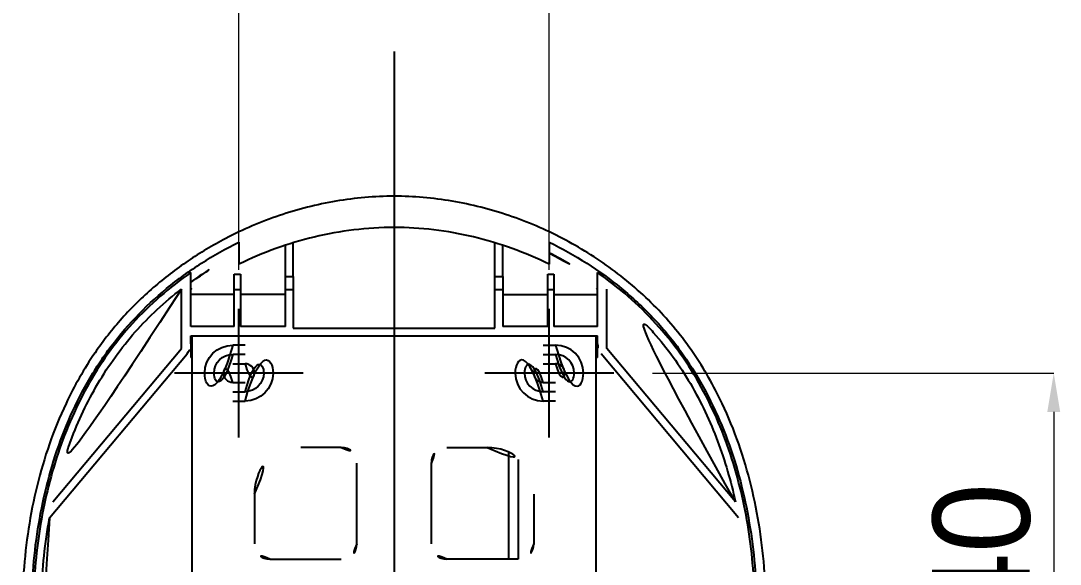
# Model space of a CAD drawing. Extents: x 16296660632 to 16296681399, y -37409619871 to -37409615168.
# Drawn here: x 16296681117 to 16296681224.1, y -37409615347 to -37409615291 of the extents above; entities that cross this region are included whole.
import ezdxf

# ---------------------------------------------------------------- set-up
doc = ezdxf.new("R2010")
doc.units = 0
doc.header["$LTSCALE"] = 10
doc.header["$MEASUREMENT"] = 0
doc.header["$PDMODE"] = 3
doc.header["$PDSIZE"] = -10
doc.layers.get('0').update_dxf_attribs({"linetype": 'CONTINUOUS'})
doc.layers.get('DEFPOINTS').update_dxf_attribs({"linetype": 'CONTINUOUS'})
doc.layers.add('1', color=7, linetype='CONTINUOUS')
doc.layers.add('2', color=2, linetype='CONTINUOUS')
doc.styles.add('Daelim Dimension', font='')
doc.styles.get('Daelim Dimension').set_extended_font_data('NanumGothic')
doc.dimstyles.new('DEFAULT', dxfattribs={"dimscale": 2, "dimtxt": 2, "dimasz": 2, "dimexe": 0, "dimexo": 2, "dimgap": 1, "dimtad": 1, "dimdec": 1, "dimzin": 9, "dimdsep": 46, "dimtxsty": 'Daelim Dimension', "dimcen": 0.5, "dimclrd": 252, "dimclre": 252, "dimclrt": 3, "dimadec": 1, "dimazin": 0, "dimtfac": 1, "dimtdec": 1, "dimtix": 1, "dimtmove": 0, "dimatfit": 3, "dimfxl": 1, "dimtolj": 1, "dimtzin": 1, "dimlwd": 9, "dimlwe": 9, "dimarcsym": 0})

# ---------------------------------------------------------------- blocks, each defined once
blk = doc.blocks.new('*D2')
at = {"color": 5, "lineweight": 9, "transparency": 16777216}
for p, q in [((16296681139.47188, -37409615316.644081), (16296681139.47188, -37409615278.724701)), ((16296681143.47188, -37409615278.724701), (16296681167.47188, -37409615278.724701)), ((16296681171.47188, -37409615316.644081), (16296681171.47188, -37409615278.724701))]:
    blk.add_line(p, q, dxfattribs=at)
at = {"color": 5, "transparency": 16777216}
for points in [[(16296681143.47188, -37409615278.058037), (16296681143.47188, -37409615279.391373), (16296681139.47188, -37409615278.724701)], [(16296681167.47188, -37409615278.058037), (16296681167.47188, -37409615279.391373), (16296681171.47188, -37409615278.724701)]]:
    blk.add_solid(points, dxfattribs=at)
at = {"layer": 'DEFPOINTS', "color": 0, "transparency": 16777216}
for p in [(16296681171.47188, -37409615278.724701), (16296681139.47188, -37409615320.644081), (16296681171.47188, -37409615320.644081)]:
    blk.add_point(p, dxfattribs=at)
at = {"color": 7, "transparency": 16777216, "insert": (16296681155.47188, -37409615271.316978), "char_height": 10, "attachment_point": 5, "style": 'Daelim Dimension'}
blk.add_mtext('\\A1;100', dxfattribs=at)
blk = doc.blocks.new('*D3')
at = {"color": 5, "lineweight": 9, "transparency": 16777216}
for p, q in [((16296681182.113041, -37409615327.28524), (16296681223.470421, -37409615327.28524)), ((16296681223.470421, -37409615331.28524), (16296681223.470421, -37409615368.085243)), ((16296681182.113041, -37409615372.085243), (16296681223.470421, -37409615372.085243))]:
    blk.add_line(p, q, dxfattribs=at)
at = {"color": 5, "transparency": 16777216}
for points in [[(16296681222.803749, -37409615331.28524), (16296681224.137079, -37409615331.28524), (16296681223.470421, -37409615327.28524)], [(16296681222.803749, -37409615368.085243), (16296681224.137079, -37409615368.085243), (16296681223.470421, -37409615372.085243)]]:
    blk.add_solid(points, dxfattribs=at)
at = {"layer": 'DEFPOINTS', "color": 0, "transparency": 16777216}
for p in [(16296681178.113041, -37409615327.28524), (16296681178.113041, -37409615372.085243), (16296681223.470421, -37409615372.085243)]:
    blk.add_point(p, dxfattribs=at)
at = {"color": 7, "transparency": 16777216, "insert": (16296681216.0627, -37409615349.685226), "char_height": 10, "attachment_point": 5, "rotation": 90, "style": 'Daelim Dimension'}
blk.add_mtext('\\A1;140', dxfattribs=at)

msp = doc.modelspace()

# ---------------------------------------------------------------- linework, layer by layer
at = {"layer": '1', "color": 7, "linetype": 'Continuous'}
for p, q in [((16296681139.47188, -37409615313.795212), (16296681139.47188, -37409615316.060081)), ((16296681144.271879, -37409615317.33857), (16296681144.271879, -37409615314.125847)), ((16296681145.07188, -37409615317.33857), (16296681145.07188, -37409615313.911301)), ((16296681165.87188, -37409615317.33857), (16296681165.87188, -37409615313.914284)), ((16296681166.671881, -37409615317.33857), (16296681166.671881, -37409615314.135773)), ((16296681171.47188, -37409615313.795174), (16296681171.47188, -37409615316.060043)), ((16296681134.511881, -37409615322.485237), (16296681134.511881, -37409615316.925484)), ((16296681138.99188, -37409615318.671913), (16296681138.99188, -37409615317.071907)), ((16296681138.99188, -37409615317.071907), (16296681139.63188, -37409615317.071907)), ((16296681139.63188, -37409615317.071907), (16296681139.63188, -37409615318.671913)), ((16296681144.271879, -37409615317.33857), (16296681145.07188, -37409615317.33857)), ((16296681144.271879, -37409615318.671913), (16296681144.271879, -37409615317.33857)), ((16296681145.07188, -37409615317.33857), (16296681145.07188, -37409615318.671913)), ((16296681165.87188, -37409615317.33857), (16296681166.671881, -37409615317.33857)), ((16296681165.87188, -37409615318.671913), (16296681165.87188, -37409615317.33857)), ((16296681166.671881, -37409615317.33857), (16296681166.671881, -37409615318.671913)), ((16296681171.31188, -37409615317.071907), (16296681171.95188, -37409615317.071907)), ((16296681171.31188, -37409615318.671913), (16296681171.31188, -37409615317.071907)), ((16296681171.95188, -37409615317.071907), (16296681171.95188, -37409615318.671913)), ((16296681176.431881, -37409615322.485237), (16296681176.431881, -37409615316.925583)), ((16296681133.55188, -37409615324.754059), (16296681133.55188, -37409615318.619148)), ((16296681134.595539, -37409615318.623589), (16296681134.511881, -37409615318.623589)), ((16296681138.99188, -37409615318.671913), (16296681139.63188, -37409615318.671913)), ((16296681138.99188, -37409615322.485237), (16296681138.99188, -37409615318.671913)), ((16296681139.63188, -37409615318.671913), (16296681139.63188, -37409615322.485237)), ((16296681144.271879, -37409615318.671913), (16296681145.07188, -37409615318.671913)), ((16296681144.271879, -37409615322.485237), (16296681144.271879, -37409615318.671913)), ((16296681145.07188, -37409615318.671913), (16296681145.07188, -37409615322.645241)), ((16296681165.87188, -37409615318.671913), (16296681166.671881, -37409615318.671913)), ((16296681165.87188, -37409615322.645241), (16296681165.87188, -37409615318.671913)), ((16296681166.671881, -37409615318.671913), (16296681166.671881, -37409615322.485237)), ((16296681171.31188, -37409615322.485237), (16296681171.31188, -37409615318.671913)), ((16296681171.31188, -37409615318.671913), (16296681171.95188, -37409615318.671913)), ((16296681171.95188, -37409615318.671913), (16296681171.95188, -37409615322.485237)), ((16296681176.348089, -37409615318.623589), (16296681176.431881, -37409615318.623589)), ((16296681177.39188, -37409615324.754059), (16296681177.39188, -37409615318.619263)), ((16296681138.99188, -37409615319.190697), (16296681134.511881, -37409615319.190697)), ((16296681144.271879, -37409615319.190697), (16296681139.63188, -37409615319.190697)), ((16296681166.671881, -37409615319.190697), (16296681171.31188, -37409615319.190697)), ((16296681171.95188, -37409615319.190697), (16296681176.431881, -37409615319.190697)), ((16296681138.99188, -37409615322.485237), (16296681134.511881, -37409615322.485237)), ((16296681144.271879, -37409615322.485237), (16296681139.63188, -37409615322.485237)), ((16296681145.07188, -37409615322.645241), (16296681165.87188, -37409615322.645241)), ((16296681171.31188, -37409615322.485237), (16296681166.671881, -37409615322.485237)), ((16296681176.431881, -37409615322.485237), (16296681171.95188, -37409615322.485237)), ((16296681134.511881, -37409615323.445236), (16296681176.431881, -37409615323.445236)), ((16296681134.511881, -37409615324.272202), (16296681134.511881, -37409615323.445236)), ((16296681134.671881, -37409615323.445236), (16296681176.271879, -37409615323.445236)), ((16296681134.671881, -37409615371.125237), (16296681134.671881, -37409615323.445236)), ((16296681176.271879, -37409615323.445236), (16296681176.271879, -37409615371.125237)), ((16296681176.431881, -37409615324.272202), (16296681176.431881, -37409615323.445236)), ((16296681119.959021, -37409615342.197983), (16296681134.13755, -37409615325.300667)), ((16296681120.28886, -37409615340.560318), (16296681133.55188, -37409615324.754059)), ((16296681134.511881, -37409615324.272202), (16296681134.511881, -37409615325.685226)), ((16296681134.511881, -37409615325.045227), (16296681134.672001, -37409615325.045227)), ((16296681134.5119, -37409615324.496246), (16296681134.671909, -37409615324.661873)), ((16296681140.111879, -37409615324.405243), (16296681138.831881, -37409615324.405243)), ((16296681170.831881, -37409615324.405243), (16296681172.111879, -37409615324.405243)), ((16296681176.27177, -37409615325.045227), (16296681176.431881, -37409615325.045227)), ((16296681176.431881, -37409615325.685226), (16296681176.431881, -37409615324.272202)), ((16296681190.98473, -37409615342.197968), (16296681176.80621, -37409615325.300667)), ((16296681190.654881, -37409615340.560287), (16296681177.39188, -37409615324.754059)), ((16296681134.672001, -37409615325.685226), (16296681134.511881, -37409615325.685226)), ((16296681140.111879, -37409615325.365227), (16296681138.831881, -37409615325.365227)), ((16296681138.831881, -37409615326.325233), (16296681140.111879, -37409615326.325233)), ((16296681170.831881, -37409615325.365227), (16296681172.111879, -37409615325.365227)), ((16296681170.831881, -37409615326.325233), (16296681172.111879, -37409615326.325233)), ((16296681176.431881, -37409615325.685226), (16296681176.27177, -37409615325.685226)), ((16296681138.831881, -37409615328.245239), (16296681140.111879, -37409615328.245239)), ((16296681170.831881, -37409615328.245239), (16296681172.111879, -37409615328.245239)), ((16296681138.831881, -37409615329.205238), (16296681140.111879, -37409615329.205238)), ((16296681172.111879, -37409615329.205238), (16296681170.831881, -37409615329.205238)), ((16296681138.831881, -37409615330.165237), (16296681140.111879, -37409615330.165237)), ((16296681172.111879, -37409615330.165237), (16296681170.831881, -37409615330.165237)), ((16296681150.031879, -37409615334.96524), (16296681145.87188, -37409615334.96524)), ((16296681160.91188, -37409615334.96524), (16296681165.07188, -37409615334.96524)), ((16296681167.31188, -37409615346.485207), (16296681167.31188, -37409615335.520073)), ((16296681151.63188, -37409615344.885239), (16296681151.63188, -37409615336.565239)), ((16296681159.31188, -37409615344.885239), (16296681159.31188, -37409615336.565239)), ((16296681168.271879, -37409615336.187592), (16296681168.271879, -37409615346.485207)), ((16296681141.07188, -37409615339.765244), (16296681141.07188, -37409615344.885239)), ((16296681169.87188, -37409615339.765244), (16296681169.87188, -37409615344.885239)), ((16296681142.671881, -37409615346.485237), (16296681150.031879, -37409615346.485237)), ((16296681168.271879, -37409615346.485237), (16296681160.91188, -37409615346.485237))]:
    msp.add_line(p, q, dxfattribs=at)
for centre, radius, start, end in [((16296681132.91188, -37409615324.272202), 1.6, 320.00015962, 0), ((16296681138.831881, -37409615327.28524), 2.88, 90, 270), ((16296681140.111879, -37409615327.28524), 2.88, 270, 90), ((16296681178.031879, -37409615324.272202), 1.6, 180, 219.99984038), ((16296681138.831881, -37409615327.28524), 1.92, 90, 270), ((16296681140.111879, -37409615327.28524), 1.92, 270, 90)]:
    msp.add_arc(centre, radius, start, end, dxfattribs=at)
at = {"layer": '1', "color": 7, "linetype": 'Continuous', "extrusion": (0, 0, -1)}
for centre, radius, start, end in [((-16296681170.831881, -37409615327.28524), 2.88, 270, 90), ((-16296681172.111879, -37409615327.28524), 2.88, 90, 270), ((-16296681170.831881, -37409615327.28524), 1.92, 270, 90), ((-16296681172.111879, -37409615327.28524), 1.92, 90, 270)]:
    msp.add_arc(centre, radius, start, end, dxfattribs=at)
at = {"layer": '1', "color": 7, "linetype": 'Continuous', "extrusion": (1.22461e-16, 0, -1)}
for centre, radius, start, end in [((-16296681138.831881, -37409615327.28524, 0.000002), 0.96, 270, 90), ((-16296681140.111879, -37409615327.28524, 0.000002), 0.96, 90, 270), ((-16296681170.831881, -37409615327.28524, 0.000002), 0.96, 270, 90), ((-16296681172.111879, -37409615327.28524, 0.000002), 0.96, 90, 270), ((-16296681145.87188, -37409615339.765244, 0.000002), 4.8, 0, 90), ((-16296681150.031879, -37409615336.565239, 0.000002), 1.6, 90, 180), ((-16296681160.91188, -37409615336.565239, 0.000002), 1.6, 0, 90), ((-16296681165.07188, -37409615339.765244, 0.000002), 4.8, 90, 180), ((-16296681150.031879, -37409615344.885239, 0.000002), 1.6, 180, 270), ((-16296681168.271879, -37409615344.885239, 0.000002), 1.6, 180, 270), ((-16296681142.671881, -37409615344.885239, 0.000002), 1.6, 270, 0), ((-16296681160.91188, -37409615344.885239, 0.000002), 1.6, 270, 0)]:
    msp.add_arc(centre, radius, start, end, dxfattribs=at)
at = {"layer": '1', "color": 7, "linetype": 'Continuous'}
for points, knots in [([(16296681188.91939, -37409615376.245239), (16296681191.081711, -37409615371.004738), (16296681193.63459, -37409615361.576561), (16296681194.053949, -37409615348.822777), (16296681192.54537, -37409615338.861473), (16296681189.920219, -37409615331.227226), (16296681186.44154, -37409615325.090736), (16296681182.607929, -37409615320.416557), (16296681178.033529, -37409615316.462318), (16296681172.90489, -37409615313.270714), (16296681167.35096, -37409615310.893852), (16296681161.492941, -37409615309.397476), (16296681155.472019, -37409615308.869072), (16296681149.449381, -37409615309.397667), (16296681143.593031, -37409615310.893784), (16296681138.501949, -37409615313.072487), (16296681134.18231, -37409615315.647774), (16296681130.59067, -37409615318.401619), (16296681127.35778, -37409615321.570717), (16296681124.254049, -37409615325.53022), (16296681121.02302, -37409615331.227188), (16296681118.3986, -37409615338.861954), (16296681116.889759, -37409615348.82254), (16296681117.309219, -37409615361.57663), (16296681119.862049, -37409615371.004723), (16296681122.02438, -37409615376.245239)], [0, 0, 0, 0, 0.0952137703, 0.1626781216, 0.213276385, 0.2638746485, 0.2976068242, 0.3313389998, 0.3650711755, 0.3988033511, 0.4325355268, 0.4662677024, 0.4999998781, 0.5337320537, 0.5674642293, 0.601196405, 0.6264955367, 0.6517946685, 0.6770938002, 0.7023929319, 0.7361251076, 0.7867233711, 0.8373216345, 0.9047859858, 1, 1, 1, 1]), ([(16296681171.47188, -37409615316.060043), (16296681168.967939, -37409615314.837898), (16296681166.362989, -37409615313.897041), (16296681160.942711, -37409615312.601227), (16296681158.213181, -37409615312.267616), (16296681152.71653, -37409615312.268707), (16296681149.921221, -37409615312.616692), (16296681144.5667, -37409615313.904251), (16296681141.976089, -37409615314.837753), (16296681139.47188, -37409615316.060081)], [0, 0, 0, 0, 0.25, 0.25, 0.5, 0.5, 0.75, 0.75, 1, 1, 1, 1]), ([(16296681122.869209, -37409615375.774063), (16296681120.6157, -37409615370.285713), (16296681119.13822, -37409615364.622948), (16296681118.14171, -37409615355.854683), (16296681118.01984, -37409615352.870033), (16296681118.23287, -37409615346.991707), (16296681118.560699, -37409615344.076813), (16296681119.72418, -37409615338.30265), (16296681120.568899, -37409615335.42643), (16296681122.25285, -37409615331.344978), (16296681122.884689, -37409615330.01693), (16296681124.30607, -37409615327.433342), (16296681125.1021, -37409615326.169746), (16296681127.72122, -37409615322.567284), (16296681129.74263, -37409615320.442543), (16296681133.154881, -37409615317.637772), (16296681134.36311, -37409615316.760757), (16296681136.86178, -37409615315.161713), (16296681138.148689, -37409615314.440613), (16296681139.47188, -37409615313.795212)], [0, 0, 0, 0, 0.25, 0.25, 0.375, 0.375, 0.5, 0.5, 0.625, 0.625, 0.6875, 0.6875, 0.75, 0.75, 0.875, 0.875, 0.9375, 0.9375, 1, 1, 1, 1]), ([(16296681171.47188, -37409615313.795174), (16296681174.12888, -37409615315.091072), (16296681176.608049, -37409615316.670418), (16296681180.04377, -37409615319.490501), (16296681181.13957, -37409615320.507568), (16296681183.16382, -37409615322.645042), (16296681184.09976, -37409615323.772888), (16296681186.684919, -37409615327.329193), (16296681188.121639, -37409615329.968071), (16296681190.370001, -37409615335.411034), (16296681191.199551, -37409615338.225853), (16296681192.373659, -37409615344.009109), (16296681192.708349, -37409615346.968758), (16296681192.92407, -37409615352.826241), (16296681192.808611, -37409615355.750877), (16296681192.15501, -37409615361.592377), (16296681191.61124, -37409615364.521332), (16296681190.133989, -37409615370.233177), (16296681189.200491, -37409615373.031883), (16296681188.07456, -37409615375.774063)], [0, 0, 0, 0, 0.125, 0.125, 0.1875, 0.1875, 0.25, 0.25, 0.375, 0.375, 0.5, 0.5, 0.625, 0.625, 0.75, 0.75, 0.875, 0.875, 1, 1, 1, 1]), ([(16296681171.48064, -37409615314.906227), (16296681171.56706, -37409615314.949783), (16296681171.653271, -37409615314.99366), (16296681173.369101, -37409615315.875366), (16296681174.93434, -37409615316.829323), (16296681176.431881, -37409615317.905273)], [0, 0, 0, 0, 0.0501208583, 0.0501208583, 1, 1, 1, 1]), ([(16296681134.511881, -37409615316.925484), (16296681133.412729, -37409615317.689957), (16296681132.3452, -37409615318.521118), (16296681130.333719, -37409615320.275597), (16296681129.382919, -37409615321.203148), (16296681127.59556, -37409615323.162872), (16296681126.76012, -37409615324.196083), (16296681125.20701, -37409615326.370323), (16296681124.48576, -37409615327.516907), (16296681122.53385, -37409615331.029999), (16296681121.49625, -37409615333.486572), (16296681119.85675, -37409615338.588943), (16296681119.26486, -37409615341.215828), (16296681118.485279, -37409615346.468529), (16296681118.29085, -37409615349.114838), (16296681118.26741, -37409615354.444763), (16296681118.442261, -37409615357.136833), (16296681119.486799, -37409615365.093079), (16296681120.879061, -37409615370.322823), (16296681122.879959, -37409615375.299896)], [0, 0, 0, 0, 0.0625, 0.0625, 0.125, 0.125, 0.1875, 0.1875, 0.25, 0.25, 0.375, 0.375, 0.5, 0.5, 0.625, 0.625, 0.75, 0.75, 1, 1, 1, 1]), ([(16296681188.063801, -37409615375.299896), (16296681189.039, -37409615372.874184), (16296681189.87406, -37409615370.379768), (16296681191.244341, -37409615365.243927), (16296681191.779381, -37409615362.586983), (16296681192.488871, -37409615357.280746), (16296681192.66976, -37409615354.61438), (16296681192.66048, -37409615349.253342), (16296681192.467449, -37409615346.553909), (16296681191.690981, -37409615341.27298), (16296681191.10849, -37409615338.673477), (16296681189.480471, -37409615333.572182), (16296681188.425051, -37409615331.064301), (16296681186.48436, -37409615327.561096), (16296681185.775921, -37409615326.430008), (16296681184.22401, -37409615324.24823), (16296681183.373569, -37409615323.191772), (16296681180.64913, -37409615320.201721), (16296681178.630239, -37409615318.454582), (16296681176.431881, -37409615316.925583)], [0, 0, 0, 0, 0.125, 0.125, 0.25, 0.25, 0.375, 0.375, 0.5, 0.5, 0.625, 0.625, 0.75, 0.75, 0.8125, 0.8125, 0.875, 0.875, 1, 1, 1, 1]), ([(16296681133.55188, -37409615318.619148), (16296681131.824961, -37409615319.948402), (16296681130.23299, -37409615321.41983), (16296681127.343731, -37409615324.673172), (16296681126.04512, -37409615326.47921), (16296681123.83831, -37409615330.246132), (16296681122.912939, -37409615332.218712), (16296681121.36813, -37409615336.317017), (16296681120.754101, -37409615338.436333), (16296681120.28886, -37409615340.560318)], [0, 0, 0, 0, 0.25, 0.25, 0.5, 0.5, 0.75, 0.75, 1, 1, 1, 1]), ([(16296681134.511881, -37409615318.524712), (16296681134.525789, -37409615318.541199), (16296681134.539721, -37409615318.557693), (16296681134.560631, -37409615318.582413), (16296681134.56761, -37409615318.590637), (16296681134.58157, -37409615318.607117), (16296681134.588551, -37409615318.615356), (16296681134.595539, -37409615318.623589)], [0, 0, 0, 0, 0.4999996843, 0.4999996843, 0.7499997998, 0.7499997998, 1, 1, 1, 1]), ([(16296681176.348089, -37409615318.623589), (16296681176.355089, -37409615318.615341), (16296681176.36208, -37409615318.607094), (16296681176.37956, -37409615318.586456), (16296681176.390039, -37409615318.574081), (16296681176.410971, -37409615318.549316), (16296681176.421431, -37409615318.536926), (16296681176.431881, -37409615318.524544)], [0, 0, 0, 0, 0.2499997817, 0.2499997817, 0.6249997484, 0.6249997484, 1, 1, 1, 1]), ([(16296681190.654881, -37409615340.560287), (16296681190.187071, -37409615338.424591), (16296681189.58069, -37409615336.335648), (16296681188.050131, -37409615332.265022), (16296681187.11611, -37409615330.266327), (16296681184.90361, -37409615326.485947), (16296681183.636431, -37409615324.720139), (16296681180.75115, -37409615321.459717), (16296681179.121481, -37409615319.950577), (16296681177.39188, -37409615318.619263)], [0, 0, 0, 0, 0.25, 0.25, 0.5, 0.5, 0.75, 0.75, 1, 1, 1, 1]), ([(16296681119.959021, -37409615342.197983), (16296681119.478689, -37409615344.807182), (16296681119.20166, -37409615347.446487), (16296681119.020519, -37409615352.780327), (16296681119.12174, -37409615355.471626), (16296681119.39863, -37409615358.116768)], [0, 0, 0, 0, 0.5, 0.5, 1, 1, 1, 1])]:
    msp.add_open_spline(points, degree=3, knots=knots, dxfattribs=at)
msp.add_open_spline([(16296681134.511881, -37409615317.905159), (16296681136.09742, -37409615316.766006), (16296681137.750681, -37409615315.764397), (16296681139.470619, -37409615314.898247)], degree=3, dxfattribs=at)
at = {"layer": '2', "color": 1}
msp.add_line((16296681155.47184, -37409615294.117798), (16296681155.47184, -37409615483.033028), dxfattribs=at)
at = {"layer": '2', "color": 1, "ltscale": 0.5}
for p, q in [((16296681139.47188, -37409615333.926392), (16296681139.47188, -37409615320.644081)), ((16296681171.47188, -37409615333.926392), (16296681171.47188, -37409615320.644081)), ((16296681146.113041, -37409615327.28524), (16296681132.83073, -37409615327.28524)), ((16296681178.113041, -37409615327.28524), (16296681164.83073, -37409615327.28524))]:
    msp.add_line(p, q, dxfattribs=at)
at = {"layer": '2', "ltscale": 0.5}
msp.add_line((16296681178.113041, -37409615327.28524), (16296681164.83073, -37409615327.28524), dxfattribs=at)

# ---------------------------------------------------------------- dimensions: what is measured, and where the dimension line sits
at = {"color": 5}
dim = msp.add_linear_dim(base=(16296681171.47188, -37409615278.724701), p1=(16296681139.47188, -37409615320.644081), p2=(16296681171.47188, -37409615320.644081), text='100', dimstyle='DEFAULT', override={"dimtxt": 5, "dimclrd": 5, "dimclre": 5, "dimclrt": 7}, dxfattribs=at)
dim.commit()
dim.dimension.update_dxf_attribs({"geometry": '*D2', "text_midpoint": (16296681155.47188, -37409615271.316978)})
dim = msp.add_linear_dim(base=(16296681223.470421, -37409615372.085243), p1=(16296681178.113041, -37409615327.28524), p2=(16296681178.113041, -37409615372.085243), angle=90, text='140', dimstyle='DEFAULT', override={"dimtxt": 5, "dimclrd": 5, "dimclre": 5, "dimclrt": 7}, dxfattribs=at)
dim.commit()
dim.dimension.update_dxf_attribs({"geometry": '*D3', "text_midpoint": (16296681223.470421, -37409615349.685226), "dimtype": 160})

doc.saveas('drawing.dxf')
